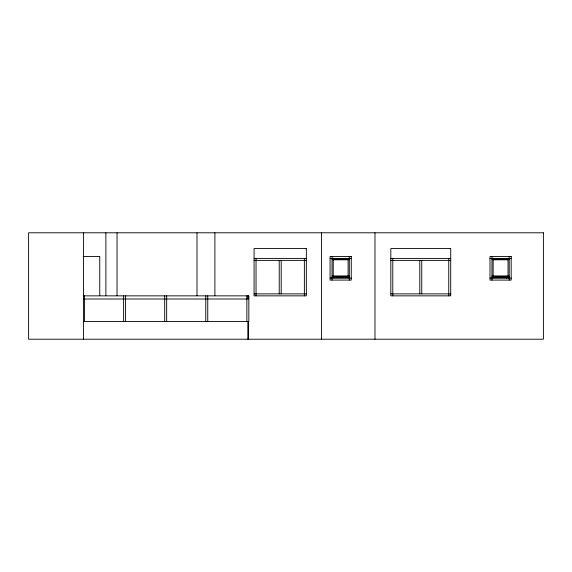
<?xml version="1.0" encoding="UTF-8"?>
<svg xmlns="http://www.w3.org/2000/svg" width="572" height="572" viewBox="0 0 572 572"><rect width="100%" height="100%" fill="white"/><g stroke="black" fill="none" stroke-linecap="round" stroke-linejoin="round"><path stroke-width="0.86" d="M83.226 256.442L99.757 256.442L99.757 295.602M254.075 258.408L306.342 258.408M330.08 258.408L351.265 258.408M390.826 258.408L450.722 258.408M489.997 258.408L511.189 258.408M332.046 259.309L349.299 259.309M491.97 259.309L509.216 259.309M333.233 259.552L348.112 259.552M493.15 259.552L508.036 259.552M332.911 259.795L348.434 259.795M492.835 259.795L508.358 259.795M254.075 260.382L306.342 260.382M390.826 260.382L450.722 260.382M332.046 276.062L349.299 276.062M491.97 276.062L509.216 276.062M333.233 276.305L348.112 276.305M493.15 276.305L508.036 276.305M332.046 277.198L349.299 277.198M491.97 277.198L509.216 277.198M332.046 277.692L349.299 277.692M491.97 277.692L509.216 277.692M330.08 278.121L351.265 278.121M489.997 278.121L511.189 278.121M254.075 293.879L306.342 293.879M390.826 293.879L450.722 293.879M83.19 295.853L248.834 295.853L248.834 321.471L83.19 321.471M83.505 299.006L247.84 299.006L247.84 295.853M509.216 256.442L509.216 280.087M508.036 258.165L508.036 277.692M506.449 276.912L506.449 278.693M493.15 258.165L493.15 277.692M491.97 256.442L491.97 280.087M448.755 258.408L448.755 295.853M421.757 260.382L421.757 293.879M419.791 260.382L419.791 293.879M392.792 258.408L392.792 295.853M374.982 232.79L374.982 339.21M349.299 256.442L349.299 280.087M348.112 258.165L348.112 277.692M333.233 258.165L333.233 277.692M332.046 256.442L332.046 280.087M321.457 232.79L321.457 339.21M304.375 258.408L304.375 295.853M281.195 260.382L281.195 293.879M279.222 260.382L279.222 293.879M256.041 258.408L256.041 295.853M248.634 295.853L248.634 299.006M248.598 321.471L248.598 339.21M247.84 321.471L247.84 339.21M246.861 295.853L246.861 321.471M214.9 232.79L214.9 295.753M207.75 295.853L207.75 321.471M205.777 295.853L205.777 321.471M196.997 232.79L196.997 295.753M166.666 295.853L166.666 321.471M164.7 295.853L164.7 321.471M125.583 295.853L125.583 321.471M123.616 295.853L123.616 321.471M117.038 232.79L117.038 295.753M105.884 232.79L105.884 295.753M84.499 295.853L84.499 321.471M83.598 232.79L83.505 339.21M543.4 232.79L28.6 232.79L28.6 339.21L543.4 339.21L543.4 232.79M306.342 248.555L254.075 248.555L254.075 295.853L306.342 295.853L306.342 248.555M450.722 248.555L390.826 248.555L390.826 295.853L450.722 295.853L450.722 248.555M351.265 256.442L330.08 256.442L330.08 280.087L351.265 280.087L351.265 256.442M511.189 256.442L489.997 256.442L489.997 280.087L511.189 280.087L511.189 256.442"/></g></svg>
